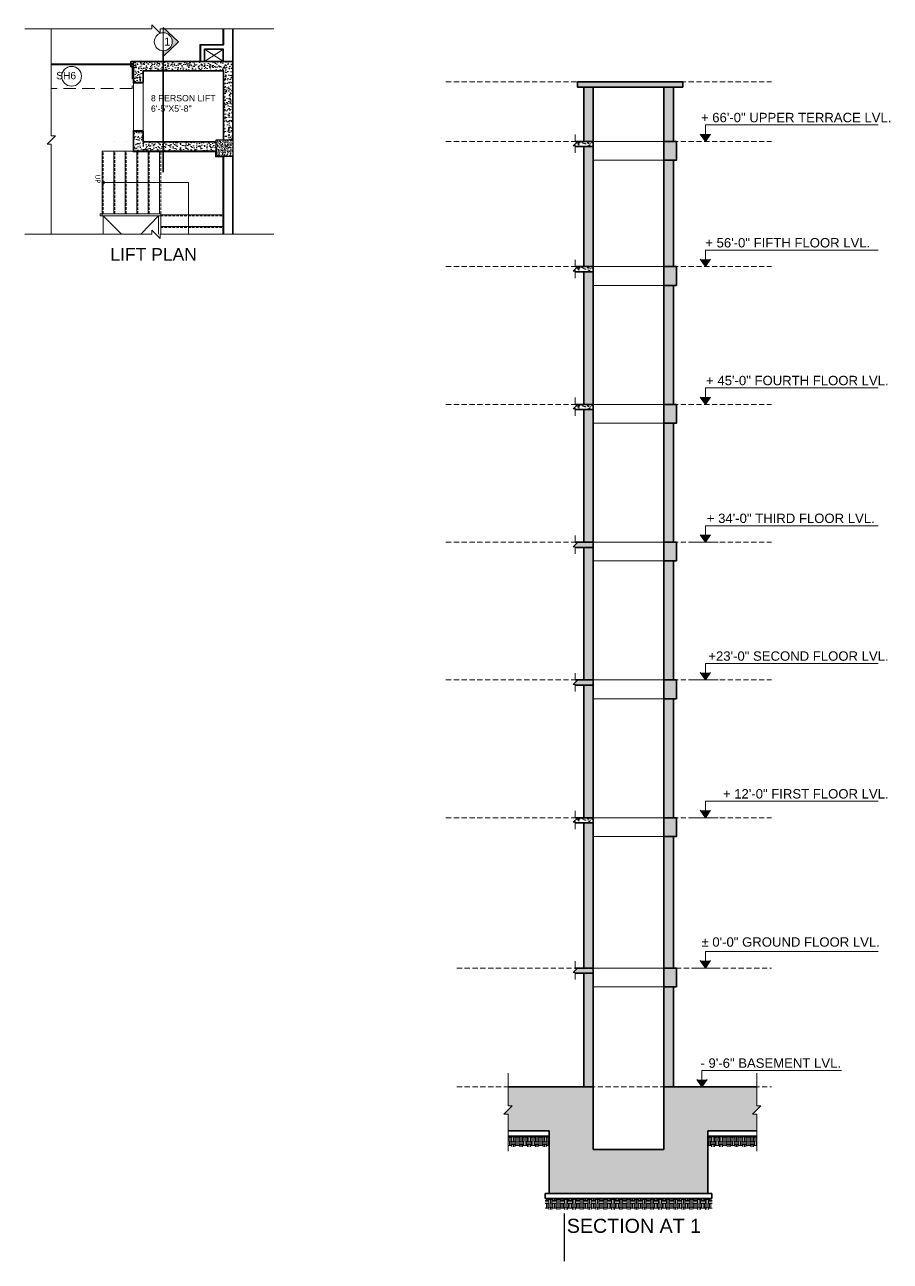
# Model space of a CAD drawing. Header units: inches. Extents: x 10755 to 33653, y -10992 to 10708.
# Drawn here: x 29018 to 29848, y 3533 to 4718 of the extents above; entities that cross this region are included whole.
import ezdxf

# ---------------------------------------------------------------- set-up
doc = ezdxf.new("R2010")
doc.units = ezdxf.units.IN
doc.header["$MEASUREMENT"] = 0
doc.linetypes.add('DASHED', pattern=[0.75, 0.5, -0.25])
doc.linetypes.add('HIDDEN', pattern=[0.375, 0.25, -0.125])
for name, color, linetype, lineweight in [('arrow line', 54, 'Continuous', 9), ('beam in plan', 241, 'HIDDEN', 20), ('col', 1, 'Continuous', 30), ('DIMINSION', 5, 'Continuous', 15), ('ELE 2', 3, 'Continuous', 9), ('hatch', 33, 'Continuous', 5), ('hatch 2', 8, 'Continuous', 13), ('hatch room', 33, 'Continuous', 9), ('hatch- rcc', 252, 'Continuous', 5), ('hatch1', 9, 'Continuous', 5), ('hatch3', 43, 'Continuous', 5), ('Pillar', 11, 'Continuous', 25), ('PLASTER', 50, 'Continuous', 9), ('railing', 33, 'Continuous', 15), ('rs', 102, 'Continuous', 15), ('Section line-1-8', 172, 'Continuous', 35), ('Section text-1-8', 6, 'Continuous', 18), ('STAIRCASE', 143, 'Continuous', 15), ('title text 1', 113, 'Continuous', 25), ('tread hidden', 200, 'HIDDEN', 9), ('wall', 1, 'Continuous', 35), ('win sec', 161, 'Continuous', 9)]:
    doc.layers.add(name, color=color, linetype=linetype, lineweight=lineweight)
doc.layers.get('DIMINSION').off()
doc.styles.add('arial', font='arial.ttf')
doc.styles.add('Prajwal', font='stylu.ttf', dxfattribs={"height": 9})
pattern_1 = [(50, (-22541.078, -4992.6194), (7.1726018, -0.6275213), [0.75, -8.25]), (355, (-22541.078, -4992.6194), (-1.3875133, 7.5219213), [0.6, -6.6]), (100.451444, (-22540.4804, -4992.672), (5.7850885, 6.8944), [0.637402, -7.0114211]), (46.1842, (-22541.078, -4990.6194), (10.6724133, -1.6551928), [1.125, -12.375]), (96.635635, (-22540.189, -4990.757), (9.3466195, 9.741186), [0.9561034, -10.5171376]), (351.184164, (-22541.078, -4990.619), (9.3466195, 9.741186), [0.9, -9.9]), (21, (-22540.078, -4991.1194), (5.9690705, -4.0261889), [0.75, -8.25]), (326, (-22540.078, -4991.1194), (2.4331533, 7.2515005), [0.6, -6.6]), (71.451445, (-22539.581, -4991.455), (8.4022238, 3.2253115), [0.637402, -7.0114211]), (37.5, (-22541.078, -4992.6194), (0.12159855, 3.32893854), [0, -6.52, 0, -6.7, 0, -6.625]), (7.5, (-22541.078, -4992.6194), (2.6306954, 3.9441171), [0, -3.82, 0, -6.37, 0, -2.525]), (327.5, (-22543.308, -4992.6194), (5.33822436, -0.22554872), [0, -2.5, 0, -7.8, 0, -10.35]), (317.5, (-22544.308, -4992.6194), (5.8318617, 1.0010498), [0, -3.25, 0, -5.18, 0, -7.35])]

# ---------------------------------------------------------------- blocks, each defined once
blk = doc.blocks.new('ETERWEWE')
at = {"layer": 'hatch- rcc', "linetype": 'Continuous', "ltscale": 30}
h = blk.add_hatch(dxfattribs=at)
h.set_pattern_fill('AR-CONC', color=256, scale=0.5, style=0)
h.set_pattern_definition([(50, (0, 0), (3.586300913, -0.313760675), [0.375, -4.125]), (355, (0, 0), (-0.69375667, 3.76096067), [0.3, -3.3]), (100.4514445, (0.299, -0.026), (2.89254423, 3.447199955), [0.31870096, -3.50571056]), (46.1842, (0, 1), (5.33620665, -0.8275964), [0.5625, -6.1875]), (96.6356355, (0.4447, 0.931), (4.67330973, 4.870593), [0.47805171, -5.2585688]), (351.184164, (0, 1), (4.67330973, 4.870593), [0.45, -4.95]), (21, (0.5, 0.75), (2.98453526, -2.013094453), [0.375, -4.125]), (326, (0.5, 0.75), (1.21657666, 3.625750225), [0.3, -3.3]), (71.4514447, (0.7487, 0.5822), (4.20111188, 1.612655764), [0.31870095, -3.50571056]), (37.5, (0, 0), (0.060799277, 1.664469269), [0, -3.26, 0, -3.35, 0, -3.3125]), (7.5, (0, 0), (1.315347687, 1.97205856), [0, -1.91, 0, -3.185, 0, -1.2625]), (327.5, (-1.115, 0), (2.669112181, -0.112774359), [0, -1.25, 0, -3.9, 0, -5.175]), (317.5, (-1.615, 0), (2.915930847, 0.50052491), [0, -1.625, 0, -2.59, 0, -3.675])])
h.paths.add_polyline_path([(159423.2, -3794.6), (159439.2, -3794.6), (159439.2, -3778.6), (159423.2, -3778.6)])
at = {"layer": 'col', "linetype": 'Continuous', "ltscale": 30}
blk.add_lwpolyline([(159423.2, -3794.6), (159423.2, -3778.6), (159439.2, -3778.6), (159439.2, -3794.6), (159423.2, -3794.6)], dxfattribs=at)
blk = doc.blocks.new('A$C1A6359E1')
at = {"layer": 'hatch 2', "ltscale": 30}
for points in [[(797.2, 1150), (807.3, 1150), (802.3, 1142.9)], [(797.2, 1030), (807.3, 1030), (802.3, 1022.9)], [(797.2, 898), (807.3, 898), (802.3, 890.9)], [(797.2, 766), (807.3, 766), (802.3, 758.9)], [(797.2, 634), (807.3, 634), (802.3, 626.9)], [(797.2, 502), (807.3, 502), (802.3, 494.9)], [(797.2, 358), (807.3, 358), (802.3, 350.9)], [(794, 244), (804.1, 244), (799, 236.9)]]:
    blk.add_hatch(color=256, dxfattribs=at).paths.add_polyline_path(points)
at = {"layer": 'hatch room'}
h = blk.add_hatch(dxfattribs=at)
h.set_pattern_fill('AR-CONC', color=256)
h.set_pattern_definition([(50, (-21574.859, -4985.484), (7.1726018, -0.6275213), [0.75, -8.25]), (355, (-21574.859, -4985.484), (-1.3875133, 7.5219213), [0.6, -6.6]), (100.451444, (-21574.261, -4985.536), (5.7850885, 6.8944), [0.637402, -7.0114211]), (46.1842, (-21574.859, -4983.484), (10.6724133, -1.6551928), [1.125, -12.375]), (96.635635, (-21573.969, -4983.622), (9.3466195, 9.741186), [0.9561034, -10.5171376]), (351.184164, (-21574.859, -4983.484), (9.3466195, 9.741186), [0.9, -9.9]), (21, (-21573.859, -4983.984), (5.9690705, -4.0261889), [0.75, -8.25]), (326, (-21573.859, -4983.984), (2.4331533, 7.2515005), [0.6, -6.6]), (71.451445, (-21573.361, -4984.319), (8.4022238, 3.2253115), [0.637402, -7.0114211]), (37.5, (-21574.8587, -4985.4837), (0.12159855, 3.32893854), [0, -6.52, 0, -6.7, 0, -6.625]), (7.5, (-21574.8587, -4985.4837), (2.6306954, 3.9441171), [0, -3.82, 0, -6.37, 0, -2.525]), (327.5, (-21577.0887, -4985.4837), (5.33822436, -0.22554872), [0, -2.5, 0, -7.8, 0, -10.35]), (317.5, (-21578.0887, -4985.4837), (5.8318617, 1.0010498), [0, -3.25, 0, -5.18, 0, -7.35])])
h.paths.add_polyline_path([(349.4, 1219.4), (254.4, 1219.4), (254.4, 1199.3), (263.4, 1199.3), (263.4, 1210.4), (340.4, 1210.4), (340.4, 1144.5), (349.4, 1144.5)])
h.paths.add_polyline_path([(333.4, 1142.5), (263.4, 1142.5), (263.4, 1152.8), (254.4, 1152.8), (254.4, 1133.5), (333.4, 1133.5)])
h = blk.add_hatch(dxfattribs=at)
h.set_pattern_fill('AR-CONC', color=256)
h.set_pattern_definition(pattern_1)
h.paths.add_polyline_path([(851.5, 210.8), (847.5, 210.8), (855.5, 218.8), (851.5, 218.8), (851.5, 236.9), (762.6, 236.9), (762.6, 176.9), (694.7, 176.9), (694.7, 236.9), (613.2, 236.9), (613.2, 218.9), (617.2, 218.9), (609.2, 210.9), (613.2, 210.9), (613.2, 194.9), (652.7, 194.9), (652.7, 134.9), (804.6, 134.9), (804.6, 194.9), (851.5, 194.9)])
h.paths.add_polyline_path([(771.6, 332.9), (762.6, 332.9), (762.6, 236.9), (771.6, 236.9)])
h.paths.add_polyline_path([(694.7, 345.9), (685.7, 345.9), (685.7, 236.9), (694.7, 236.9)])
h.paths.add_polyline_path([(774.6, 350.9), (762.6, 350.9), (762.6, 332.9), (771.6, 332.9), (774.6, 332.9)])
h.paths.add_polyline_path([(694.7, 350.9), (677.6, 350.9), (677.6, 350.6), (679.6, 350.6), (675.6, 346.6), (677.6, 346.6), (677.6, 345.9), (694.7, 345.9)])
h.paths.add_polyline_path([(694.7, 489.9), (685.7, 489.9), (685.7, 350.9), (694.7, 350.9)])
h.paths.add_polyline_path([(771.6, 476.9), (762.6, 476.9), (762.6, 350.9), (771.6, 350.9)])
h.paths.add_polyline_path([(774.6, 494.9), (762.6, 494.9), (762.6, 476.9), (774.6, 476.9)])
h.paths.add_polyline_path([(771.6, 608.9), (762.6, 608.9), (762.6, 494.9), (771.6, 494.9)])
h.paths.add_polyline_path([(694.7, 621.9), (685.7, 621.9), (685.7, 494.9), (694.7, 494.9)])
h.paths.add_polyline_path([(774.6, 626.9), (762.6, 626.9), (762.6, 608.9), (774.6, 608.9)])
h.paths.add_polyline_path([(694.7, 626.9), (677.6, 626.9), (677.6, 626.6), (679.6, 626.6), (675.6, 622.6), (677.6, 622.6), (677.6, 621.9), (694.7, 621.9)])
h.paths.add_polyline_path([(694.7, 753.9), (685.7, 753.9), (685.7, 626.9), (694.7, 626.9)])
h.paths.add_polyline_path([(771.6, 740.9), (762.6, 740.9), (762.6, 626.9), (771.6, 626.9)])
h.paths.add_polyline_path([(774.6, 758.9), (762.6, 758.9), (762.6, 740.9), (774.6, 740.9)])
h.paths.add_polyline_path([(694.7, 758.9), (677.6, 758.9), (677.6, 758.6), (679.6, 758.6), (675.6, 754.6), (677.6, 754.6), (677.6, 753.9), (694.7, 753.9)])
h.paths.add_polyline_path([(771.6, 872.9), (762.6, 872.9), (762.6, 758.9), (771.6, 758.9)])
h.paths.add_polyline_path([(694.7, 885.9), (685.7, 885.9), (685.7, 758.9), (694.7, 758.9)])
h.paths.add_polyline_path([(774.6, 890.9), (762.6, 890.9), (762.6, 872.9), (774.6, 872.9)])
h.paths.add_polyline_path([(771.6, 1004.9), (762.6, 1004.9), (762.6, 890.9), (771.6, 890.9)])
h.paths.add_polyline_path([(694.7, 1017.9), (685.7, 1017.9), (685.7, 890.9), (694.7, 890.9)])
h.paths.add_polyline_path([(774.6, 1022.9), (762.6, 1022.9), (762.6, 1004.9), (774.6, 1004.9)])
h.paths.add_polyline_path([(771.6, 1124.9), (762.6, 1124.9), (762.6, 1022.9), (771.6, 1022.9)])
h.paths.add_polyline_path([(694.7, 1137.9), (685.7, 1137.9), (685.7, 1022.9), (694.7, 1022.9)])
h.paths.add_polyline_path([(774.6, 1142.9), (762.6, 1142.9), (762.6, 1124.9), (774.6, 1124.9)])
h.paths.add_polyline_path([(694.7, 1194.9), (685.7, 1194.9), (685.7, 1142.9), (694.7, 1142.9)])
h.paths.add_polyline_path([(771.6, 1194.9), (762.6, 1194.9), (762.6, 1142.9), (771.6, 1142.9)])
h.paths.add_polyline_path([(780.6, 1199.9), (679.7, 1199.9), (679.7, 1194.9), (780.6, 1194.9)])
h = blk.add_hatch(dxfattribs=at)
h.set_pattern_fill('AR-CONC', color=256)
h.set_pattern_definition(pattern_1)
h.paths.add_polyline_path([(694.7, 1142.9), (677.6, 1142.9), (677.6, 1142.6), (679.6, 1142.6), (675.6, 1138.6), (677.6, 1138.6), (677.6, 1137.9), (694.7, 1137.9)])
h = blk.add_hatch(dxfattribs=at)
h.set_pattern_fill('AR-CONC', color=256)
h.set_pattern_definition([(50, (-22541.078, -5112.6194), (7.1726018, -0.6275213), [0.75, -8.25]), (355, (-22541.078, -5112.6194), (-1.3875133, 7.5219213), [0.6, -6.6]), (100.451444, (-22540.4804, -5112.672), (5.7850885, 6.8944), [0.637402, -7.0114211]), (46.1842, (-22541.078, -5110.6194), (10.6724133, -1.6551928), [1.125, -12.375]), (96.635635, (-22540.189, -5110.757), (9.3466195, 9.741186), [0.9561034, -10.5171376]), (351.184164, (-22541.078, -5110.619), (9.3466195, 9.741186), [0.9, -9.9]), (21, (-22540.078, -5111.1194), (5.9690705, -4.0261889), [0.75, -8.25]), (326, (-22540.078, -5111.1194), (2.4331533, 7.2515005), [0.6, -6.6]), (71.451445, (-22539.581, -5111.455), (8.4022238, 3.2253115), [0.637402, -7.0114211]), (37.5, (-22541.078, -5112.6194), (0.12159855, 3.32893854), [0, -6.52, 0, -6.7, 0, -6.625]), (7.5, (-22541.078, -5112.6194), (2.6306954, 3.9441171), [0, -3.82, 0, -6.37, 0, -2.525]), (327.5, (-22543.308, -5112.6194), (5.33822436, -0.22554872), [0, -2.5, 0, -7.8, 0, -10.35]), (317.5, (-22544.308, -5112.6194), (5.8318617, 1.0010498), [0, -3.25, 0, -5.18, 0, -7.35])])
h.paths.add_polyline_path([(694.7, 1022.9), (677.6, 1022.9), (677.6, 1022.6), (679.6, 1022.6), (675.6, 1018.6), (677.6, 1018.6), (677.6, 1017.9), (694.7, 1017.9)])
h = blk.add_hatch(dxfattribs=at)
h.set_pattern_fill('AR-CONC', color=256)
h.set_pattern_definition([(50, (-22541.078, -5244.6194), (7.1726018, -0.6275213), [0.75, -8.25]), (355, (-22541.078, -5244.6194), (-1.3875133, 7.5219213), [0.6, -6.6]), (100.451444, (-22540.4804, -5244.672), (5.7850885, 6.8944), [0.637402, -7.0114211]), (46.1842, (-22541.078, -5242.6194), (10.6724133, -1.6551928), [1.125, -12.375]), (96.635635, (-22540.189, -5242.757), (9.3466195, 9.741186), [0.9561034, -10.5171376]), (351.184164, (-22541.078, -5242.619), (9.3466195, 9.741186), [0.9, -9.9]), (21, (-22540.078, -5243.1194), (5.9690705, -4.0261889), [0.75, -8.25]), (326, (-22540.078, -5243.1194), (2.4331533, 7.2515005), [0.6, -6.6]), (71.451445, (-22539.581, -5243.455), (8.4022238, 3.2253115), [0.637402, -7.0114211]), (37.5, (-22541.078, -5244.6194), (0.12159855, 3.32893854), [0, -6.52, 0, -6.7, 0, -6.625]), (7.5, (-22541.078, -5244.6194), (2.6306954, 3.9441171), [0, -3.82, 0, -6.37, 0, -2.525]), (327.5, (-22543.308, -5244.6194), (5.33822436, -0.22554872), [0, -2.5, 0, -7.8, 0, -10.35]), (317.5, (-22544.308, -5244.6194), (5.8318617, 1.0010498), [0, -3.25, 0, -5.18, 0, -7.35])])
h.paths.add_polyline_path([(694.7, 890.9), (677.6, 890.9), (677.6, 890.6), (679.6, 890.6), (675.6, 886.6), (677.6, 886.6), (677.6, 885.9), (694.7, 885.9)])
h = blk.add_hatch(dxfattribs=at)
h.set_pattern_fill('AR-CONC', color=256)
h.set_pattern_definition([(50, (-22541.078, -5640.6194), (7.1726018, -0.6275213), [0.75, -8.25]), (355, (-22541.078, -5640.6194), (-1.3875133, 7.5219213), [0.6, -6.6]), (100.451444, (-22540.4804, -5640.672), (5.7850885, 6.8944), [0.637402, -7.0114211]), (46.1842, (-22541.078, -5638.6194), (10.6724133, -1.6551928), [1.125, -12.375]), (96.635635, (-22540.189, -5638.757), (9.3466195, 9.741186), [0.9561034, -10.5171376]), (351.184164, (-22541.078, -5638.619), (9.3466195, 9.741186), [0.9, -9.9]), (21, (-22540.078, -5639.1194), (5.9690705, -4.0261889), [0.75, -8.25]), (326, (-22540.078, -5639.1194), (2.4331533, 7.2515005), [0.6, -6.6]), (71.451445, (-22539.581, -5639.455), (8.4022238, 3.2253115), [0.637402, -7.0114211]), (37.5, (-22541.078, -5640.6194), (0.12159855, 3.32893854), [0, -6.52, 0, -6.7, 0, -6.625]), (7.5, (-22541.078, -5640.6194), (2.6306954, 3.9441171), [0, -3.82, 0, -6.37, 0, -2.525]), (327.5, (-22543.308, -5640.6194), (5.33822436, -0.22554872), [0, -2.5, 0, -7.8, 0, -10.35]), (317.5, (-22544.308, -5640.6194), (5.8318617, 1.0010498), [0, -3.25, 0, -5.18, 0, -7.35])])
h.paths.add_polyline_path([(694.7, 494.9), (677.6, 494.9), (677.6, 494.6), (679.6, 494.6), (675.6, 490.6), (677.6, 490.6), (677.6, 489.9), (694.7, 489.9)])
at = {"layer": 'Pillar', "ltscale": 100}
h = blk.add_hatch(color=256, dxfattribs=at)
edge = h.paths.add_edge_path()
edge.add_ellipse((225.3, 1103.6), major_axis=(0.707, 0.707), ratio=1, start_angle=315, end_angle=495)
edge.add_ellipse((225.3, 1103.6), major_axis=(0.707, 0.707), ratio=1, start_angle=135, end_angle=315)
h = blk.add_hatch(color=256, dxfattribs=at)
edge = h.paths.add_edge_path()
edge.add_ellipse((225.3, 1103.5), major_axis=(0.707, 0.707), ratio=1, start_angle=135, end_angle=495)
at = {"layer": 'Section text-1-8'}
blk.add_hatch(color=256, dxfattribs=at).paths.add_polyline_path([(282.8, 1224.3), (282.8, 1229.8, 0.414214), (291.4, 1238.4, 0.414214), (282.8, 1247), (282.8, 1252.2), (297.5, 1238.4)])
at = {"layer": 'arrow line'}
for p, q in [((225.3, 1103.5), (307, 1103.5)), ((307, 1103.5), (307, 1054))]:
    blk.add_line(p, q, dxfattribs=at)
at = {"layer": 'ELE 2'}
for p, q in [((694.7, 1142.9), (762.6, 1142.9)), ((694.7, 1124.9), (762.6, 1124.9)), ((694.7, 1022.9), (762.6, 1022.9)), ((694.7, 1004.9), (762.6, 1004.9)), ((694.7, 890.9), (762.6, 890.9)), ((694.7, 872.9), (762.6, 872.9)), ((694.7, 758.9), (762.6, 758.9)), ((694.7, 740.9), (762.6, 740.9)), ((694.7, 626.9), (762.6, 626.9)), ((694.7, 608.9), (762.6, 608.9)), ((694.7, 494.9), (762.6, 494.9)), ((694.7, 476.9), (762.6, 476.9)), ((694.7, 350.9), (762.6, 350.9)), ((694.7, 332.9), (762.6, 332.9))]:
    blk.add_line(p, q, dxfattribs=at)
at = {"layer": 'hatch', "linetype": 'Continuous', "ltscale": 30}
for p, q in [((322.4, 1219.4), (340.4, 1231.4)), ((340.4, 1219.4), (322.4, 1231.4))]:
    blk.add_line(p, q, dxfattribs=at)
at = {"layer": 'hatch'}
for points in [[(388.6, 1250.7), (279.8, 1250.7), (279.8, 1246.7), (271.8, 1254.7), (271.8, 1250.7), (150, 1250.7)], [(175.5, 1054), (175.5, 1140.2), (171.5, 1140.2), (179.5, 1148.2), (175.5, 1148.2), (175.5, 1250.7)], [(677.6, 1131.9), (677.6, 1138.6), (675.6, 1138.6), (679.6, 1142.6), (677.6, 1142.6), (677.6, 1149.4)], [(388.6, 1054), (279.8, 1054), (279.8, 1050), (271.8, 1058), (271.8, 1054), (150, 1054)], [(677.6, 1011.9), (677.6, 1018.6), (675.6, 1018.6), (679.6, 1022.6), (677.6, 1022.6), (677.6, 1029.4)], [(677.6, 879.9), (677.6, 886.6), (675.6, 886.6), (679.6, 890.6), (677.6, 890.6), (677.6, 897.4)], [(677.6, 747.9), (677.6, 754.6), (675.6, 754.6), (679.6, 758.6), (677.6, 758.6), (677.6, 765.4)], [(677.6, 615.9), (677.6, 622.6), (675.6, 622.6), (679.6, 626.6), (677.6, 626.6), (677.6, 633.4)], [(677.6, 483.9), (677.6, 490.6), (675.6, 490.6), (679.6, 494.6), (677.6, 494.6), (677.6, 501.4)], [(677.6, 339.9), (677.6, 346.6), (675.6, 346.6), (679.6, 350.6), (677.6, 350.6), (677.6, 357.4)], [(613.2, 175.5), (613.2, 210.9), (609.2, 210.9), (617.2, 218.9), (613.2, 218.9), (613.2, 250.1)], [(851.5, 175.4), (851.5, 210.8), (847.5, 210.8), (855.5, 218.8), (851.5, 218.8), (851.5, 250.1)]]:
    blk.add_lwpolyline(points, dxfattribs=at)
at = {"layer": 'hatch 2', "ltscale": 30}
for p, q in [((802.3, 1142.9), (797.2, 1150)), ((802.3, 1158.7), (968, 1158.7)), ((802.3, 1142.9), (802.3, 1158.7)), ((802.3, 1142.9), (807.3, 1150)), ((802.3, 1038.7), (968, 1038.7)), ((802.3, 1022.9), (802.3, 1038.7)), ((802.3, 1022.9), (797.2, 1030)), ((802.3, 1022.9), (807.3, 1030)), ((802.3, 906.7), (968, 906.7)), ((802.3, 890.9), (802.3, 906.7)), ((802.3, 890.9), (797.2, 898)), ((802.3, 890.9), (807.3, 898)), ((802.3, 774.7), (968, 774.7)), ((802.3, 758.9), (802.3, 774.7)), ((790, 758.9), (814.6, 758.9)), ((790, 758.9), (814.6, 758.9)), ((802.3, 758.9), (797.2, 766)), ((802.3, 758.9), (807.3, 766)), ((802.3, 642.7), (968, 642.7)), ((802.3, 626.9), (802.3, 642.7)), ((802.3, 626.9), (797.2, 634)), ((802.3, 626.9), (807.3, 634)), ((790, 626.9), (814.6, 626.9)), ((790, 626.9), (814.6, 626.9)), ((802.3, 494.9), (802.3, 510.7)), ((802.3, 510.7), (968, 510.7)), ((802.3, 494.9), (797.2, 502)), ((802.3, 494.9), (807.3, 502)), ((790, 494.9), (814.6, 494.9)), ((790, 494.9), (814.6, 494.9)), ((802.3, 350.9), (797.2, 358)), ((802.3, 350.9), (802.3, 366.7)), ((802.3, 366.7), (968, 366.7)), ((802.3, 350.9), (807.3, 358)), ((790, 350.9), (814.6, 350.9)), ((799, 236.9), (799, 252.7)), ((799, 252.7), (932.6, 252.7)), ((799, 236.9), (794, 244)), ((799, 236.9), (804.1, 244))]:
    blk.add_line(p, q, dxfattribs=at)
blk.add_circle((194.9, 1205.3), 9.47, dxfattribs=at)
at = {"layer": 'hatch1', "linetype": 'Continuous', "ltscale": 30}
for p, q in [((225.3, 1071.6), (225.3, 1054)), ((242.8, 1054), (225.3, 1071.6)), ((278.3, 1071.5), (261.4, 1054))]:
    blk.add_line(p, q, dxfattribs=at)
at = {"layer": 'hatch3', "linetype": 'DASHED', "lineweight": 0, "ltscale": 10}
for p, q in [((553.7, 1199.9), (865.6, 1199.9)), ((553.7, 1142.9), (865.6, 1142.9)), ((553.7, 1022.9), (865.6, 1022.9)), ((553.7, 890.9), (865.6, 890.9)), ((553.7, 758.9), (865.6, 758.9)), ((553.7, 626.9), (865.6, 626.9)), ((553.7, 494.9), (865.6, 494.9)), ((564.1, 350.9), (865.6, 350.9)), ((564.1, 236.9), (865.6, 236.9))]:
    blk.add_line(p, q, dxfattribs=at)
at = {"layer": 'Pillar', "ltscale": 100}
blk.add_circle((225.3, 1103.5), 1, dxfattribs=at)
at = {"layer": 'PLASTER'}
for p, q in [((339.9, 1235.9), (339.9, 1250.7)), ((317.9, 1235.9), (339.9, 1235.9)), ((317.9, 1219.9), (317.9, 1235.9)), ((317.9, 1219.4), (317.9, 1219.4)), ((339.9, 1054), (339.9, 1128))]:
    blk.add_line(p, q, dxfattribs=at)
for points in [[(317.9, 1219.9), (253.9, 1219.9), (253.9, 1198.8), (263.4, 1198.8)], [(263.4, 1153.3), (253.9, 1153.3), (253.9, 1133), (332.9, 1133), (332.9, 1128), (339.9, 1128)], [(280.3, 1054), (280.3, 1071.5), (224.3, 1071.5), (224.3, 1133.5), (253.9, 1133.5), (253.9, 1133), (332.9, 1133), (332.9, 1128), (339.9, 1128), (339.9, 1054)]]:
    blk.add_lwpolyline(points, dxfattribs=at)
at = {"layer": 'railing', "linetype": 'Continuous', "ltscale": 30}
for p, q in [((257.3, 1133.5), (258.3, 1133.5)), ((222.3, 1071.6), (222.3, 1073.6)), ((280.3, 1073.5), (222.3, 1073.6)), ((278.3, 1071.5), (222.3, 1071.6)), ((278.3, 1054), (278.3, 1071.5)), ((280.3, 1054), (280.3, 1073.5))]:
    blk.add_line(p, q, dxfattribs=at)
at = {"layer": 'rs'}
for p, q in [((175.5, 1217.4), (253.2, 1217.4)), ((175.5, 1216.4), (253.2, 1216.4))]:
    blk.add_line(p, q, dxfattribs=at)
at = {"layer": 'rs', "linetype": 'HIDDEN', "ltscale": 48}
blk.add_lwpolyline([(253.1, 1214.4), (253.1, 1193.6), (175.5, 1193.6)], dxfattribs=at)
at = {"layer": 'rs', "const_width": 0.25}
blk.add_lwpolyline([(251.8, 1216.4), (254, 1216.4), (254, 1217.4), (251.8, 1217.4)], dxfattribs=at)
at = {"layer": 'Section line-1-8', "linetype": 'Continuous'}
blk.add_line((282.8, 1229.8), (282.8, 1113.6), dxfattribs=at)
at = {"layer": 'Section text-1-8'}
blk.add_line((282.8, 1246.8), (282.8, 1229.6), dxfattribs=at)
blk.add_lwpolyline([(282.8, 1247), (282.8, 1252.2), (297.5, 1238.4), (282.8, 1224.3), (282.8, 1229.8)], dxfattribs=at)
blk.add_circle((282.8, 1238.4), 8.61, dxfattribs=at)
at = {"layer": 'STAIRCASE', "linetype": 'Continuous', "ltscale": 30}
for p, q in [((236.3, 1142.5), (236.3, 1142.5)), ((247.3, 1142.5), (247.3, 1142.5)), ((224.3, 1073.6), (224.3, 1133.5)), ((235.3, 1073.6), (235.3, 1133.5)), ((246.3, 1073.6), (246.3, 1133.5)), ((257.3, 1073.5), (257.3, 1133.5)), ((268.3, 1073.5), (268.3, 1133.5)), ((279.3, 1073.5), (279.3, 1133.5)), ((269.3, 1071.5), (269.3, 1071.5)), ((280.3, 1072.5), (340.3, 1072.5)), ((280.3, 1061.5), (340.3, 1061.5))]:
    blk.add_line(p, q, dxfattribs=at)
at = {"layer": 'title text 1', "linetype": 'Continuous', "ltscale": 30}
blk.add_line((667, 115.7), (667, 69.9), dxfattribs=at)
at = {"layer": 'tread hidden', "ltscale": 10}
for p, q in [((254.4, 1133.5), (224.3, 1133.5)), ((225.3, 1073.6), (225.3, 1133.5)), ((236.3, 1073.6), (236.3, 1133.5)), ((247.3, 1073.6), (247.3, 1133.5)), ((258.3, 1073.5), (258.3, 1133.5)), ((269.3, 1073.5), (269.3, 1133.5)), ((280.3, 1073.5), (280.3, 1133.5)), ((280.3, 1071.5), (340.3, 1071.5)), ((280.3, 1060.5), (340.3, 1060.5))]:
    blk.add_line(p, q, dxfattribs=at)
at = {"layer": 'wall', "linetype": 'Continuous', "ltscale": 30}
for p, q in [((340.4, 1235.4), (340.4, 1250.7)), ((349.4, 1219.4), (349.5, 1250.7)), ((318.4, 1235.4), (340.4, 1235.4)), ((318.4, 1219.4), (318.4, 1235.4)), ((322.4, 1231.4), (340.4, 1231.4)), ((322.4, 1226.2), (322.4, 1231.4)), ((322.4, 1219.4), (322.4, 1231.4)), ((340.4, 1054), (340.4, 1128.5)), ((349.4, 1054), (349.4, 1128.5))]:
    blk.add_line(p, q, dxfattribs=at)
at = {"layer": 'wall'}
for p, q in [((251.8, 1219.4), (254.4, 1219.4)), ((251.8, 1219.4), (251.8, 1217.4)), ((251.8, 1217.4), (254, 1217.4)), ((685.7, 1142.9), (685.7, 1194.9)), ((694.7, 1142.9), (694.7, 1194.9)), ((762.6, 1142.9), (762.6, 1194.9)), ((771.6, 1194.9), (771.6, 1142.9)), ((685.7, 1022.9), (685.7, 1137.9)), ((694.7, 1022.9), (694.7, 1137.9)), ((762.6, 1022.9), (762.6, 1124.9)), ((771.6, 1124.9), (771.6, 1022.9)), ((685.7, 890.9), (685.7, 1017.9)), ((694.7, 890.9), (694.7, 1017.9)), ((762.6, 890.9), (762.6, 1004.9)), ((771.6, 1004.9), (771.6, 890.9)), ((685.7, 758.9), (685.7, 885.9)), ((694.7, 758.9), (694.7, 885.9)), ((762.6, 758.9), (762.6, 872.9)), ((771.6, 872.9), (771.6, 758.9)), ((685.7, 626.9), (685.7, 753.9)), ((694.7, 626.9), (694.7, 753.9)), ((762.6, 626.9), (762.6, 740.9)), ((771.6, 740.9), (771.6, 626.9)), ((685.7, 494.9), (685.7, 621.9)), ((694.7, 494.9), (694.7, 621.9)), ((762.6, 494.9), (762.6, 608.9)), ((771.6, 608.9), (771.6, 494.9)), ((685.7, 350.9), (685.7, 489.9)), ((694.7, 350.9), (694.7, 489.9)), ((762.6, 350.9), (762.6, 476.9)), ((771.6, 476.9), (771.6, 350.9)), ((685.7, 345.9), (685.7, 236.9)), ((694.7, 345.9), (694.7, 176.9)), ((762.6, 332.9), (762.6, 176.9)), ((771.6, 332.9), (771.6, 236.9)), ((613.2, 236.9), (694.7, 236.9)), ((762.6, 236.9), (851.5, 236.9)), ((613.2, 194.9), (652.7, 194.9)), ((613.2, 189.9), (652.7, 189.9)), ((652.7, 194.9), (652.7, 134.9)), ((804.6, 194.9), (851.5, 194.9)), ((804.6, 194.9), (804.6, 134.9)), ((804.6, 189.9), (851.5, 189.9)), ((694.7, 176.9), (762.6, 176.9)), ((648.7, 134.9), (808.6, 134.9)), ((648.7, 134.9), (648.7, 129.9)), ((808.6, 134.9), (808.6, 129.9)), ((648.7, 129.9), (808.6, 129.9))]:
    blk.add_line(p, q, dxfattribs=at)
at = {"layer": 'wall', "color": 7, "ltscale": 30}
for p, q in [((254.4, 1219.4), (254.4, 1199.3)), ((349.4, 1219.4), (254.4, 1219.4)), ((263.4, 1210.4), (263.4, 1199.3)), ((263.4, 1210.4), (340.4, 1210.4)), ((340.4, 1210.4), (340.4, 1144.5)), ((349.4, 1144.5), (349.4, 1219.4)), ((254.4, 1199.3), (263.4, 1199.3)), ((254.4, 1152.8), (254.4, 1133.5)), ((263.4, 1152.8), (254.4, 1152.8)), ((263.4, 1152.8), (263.4, 1142.5)), ((263.4, 1142.5), (333.4, 1142.5)), ((333.4, 1133.5), (254.4, 1133.5))]:
    blk.add_line(p, q, dxfattribs=at)
at = {"layer": 'wall', "color": 7}
blk.add_line((263.4, 1152.8), (254.4, 1152.8), dxfattribs=at)
at = {"layer": 'wall', "linetype": 'Continuous', "ltscale": 30}
blk.add_lwpolyline([(340.3, 1231.4), (322.4, 1231.4), (322.4, 1219.4), (340.3, 1219.4)], close=True, dxfattribs=at)
at = {"layer": 'wall'}
for points in [[(254.4, 1214.4), (251.8, 1214.4), (251.8, 1216.4), (254, 1216.4)], [(679.7, 1194.9), (780.6, 1194.9), (780.6, 1199.9), (679.7, 1199.9), (679.7, 1194.9)], [(677.6, 1137.9), (694.7, 1137.9), (694.7, 1142.9), (677.6, 1142.9)], [(677.6, 1017.9), (694.7, 1017.9), (694.7, 1022.9), (677.6, 1022.9)], [(677.6, 885.9), (694.7, 885.9), (694.7, 890.9), (677.6, 890.9)], [(677.6, 753.9), (694.7, 753.9), (694.7, 758.9), (677.6, 758.9)], [(677.6, 621.9), (694.7, 621.9), (694.7, 626.9), (677.6, 626.9)], [(677.6, 489.9), (694.7, 489.9), (694.7, 494.9), (677.6, 494.9)], [(677.6, 345.9), (694.7, 345.9), (694.7, 350.9), (677.6, 350.9)]]:
    blk.add_lwpolyline(points, dxfattribs=at)
for points in [[(762.6, 1142.9), (774.6, 1142.9), (774.6, 1124.9), (762.6, 1124.9)], [(762.6, 1022.9), (774.6, 1022.9), (774.6, 1004.9), (762.6, 1004.9)], [(762.6, 890.9), (774.6, 890.9), (774.6, 872.9), (762.6, 872.9)], [(762.6, 758.9), (774.6, 758.9), (774.6, 740.9), (762.6, 740.9)], [(762.6, 626.9), (774.6, 626.9), (774.6, 608.9), (762.6, 608.9)], [(762.6, 494.9), (774.6, 494.9), (774.6, 476.9), (762.6, 476.9)], [(762.6, 350.9), (774.6, 350.9), (774.6, 332.9), (762.6, 332.9)]]:
    blk.add_lwpolyline(points, close=True, dxfattribs=at)
at = {"layer": 'wall', "color": 4, "linetype": 'Continuous', "lineweight": 15, "ltscale": 30}
blk.add_lwpolyline([(225.3, 1054), (225.3, 1071.6), (278.3, 1071.6), (278.3, 1054)], dxfattribs=at)
at = {"layer": 'win sec', "color": 7}
for p, q in [((254.4, 1199.3), (254.4, 1151.9)), ((263.4, 1199.3), (263.4, 1151.9)), ((264.8, 1143.5), (264.8, 1143.6))]:
    blk.add_line(p, q, dxfattribs=at)
at = {"layer": 'DIMINSION', "linetype": 'Continuous'}
blk.add_blockref('ETERWEWE', (-159089.8, 4923.1), dxfattribs=at)
at = {"layer": 'Section text-1-8', "insert": (283.6, 1242.4), "char_height": 7.59, "attachment_point": 1, "style": 'arial'}
blk.add_mtext('1', dxfattribs=at)
at = {"layer": 'title text 1', "width": 6.48014975013211e-13, "attachment_point": 1, "rotation": 359.9563, "style": 'Prajwal'}
for s, insert, char_height in [('\\pi-5.632;{\\fArial|b0|i0|c0|p34;SH6}', (185.8, 1209.5), 7), ('\\pxi-0.80457;{\\fArial|b0|i0|c0|p34;8 PERSON LIFT\\P6\'-5"X5\'-8"}', (275.8, 1187.4), 6)]:
    blk.add_mtext(s, dxfattribs=dict(at, insert=insert, char_height=char_height))
at = {"layer": 'title text 1', "style": 'Prajwal'}
for s, insert, char_height, width, attachment_point in [('\\pi-42.13;{\\fArial|b0|i0|c0|p34;+ 66\'-0" UPPER TERRACE LVL.}', (980.6, 1170.3), 9, 288.361, 3), ('\\pi-42.13;{\\fArial|b0|i0|c0|p34;+ 56\'-0" FIFTH FLOOR LVL.}', (960.3, 1050.3), 9, 288.361, 3), ('\\pi-42.13;{\\fArial|b0|i0|c0|p34;+ 45\'-0" FOURTH FLOOR LVL.}', (977.9, 918.3), 9, 288.361, 3), ('\\pi-42.13;{\\fArial|b0|i0|c0|p34;+ 34\'-0" THIRD FLOOR LVL.}', (964.6, 786.3), 9, 288.361, 3), ('\\pi-42.13;{\\fArial|b0|i0|c0|p34;+23\'-0" SECOND FLOOR LVL.}', (977.9, 654.3), 9, 288.361, 3), ('\\pi-42.13;{\\fArial|b0|i0|c0|p34;+ 12\'-0" FIRST FLOOR LVL.}', (977.9, 522.3), 9, 288.361, 3), ('\\pi-42.13;{\\fArial|b0|i0|c0|p34;%%P 0\'-0" GROUND FLOOR LVL.}', (969.5, 380.3), 9, 288.361, 3), ('\\pi-42.13;{\\fArial|b0|i0|c0|p34;- 9\'-6" BASEMENT LVL.}', (932.3, 264.3), 9, 288.361, 3), ('{\\fSansSerif|b0|i0|c2|p2;\\H1.333x;SECTION AT 1}', (669.5, 110.6), 10.109, 301.73, 1)]:
    blk.add_mtext(s, dxfattribs=dict(at, insert=insert, char_height=char_height, width=width, attachment_point=attachment_point))
at = {"layer": 'title text 1', "color": 7, "insert": (217.5, 1107), "char_height": 5, "width": 6.821210263296961e-13, "attachment_point": 7, "rotation": 270, "style": 'Prajwal'}
blk.add_mtext('\\pi-4.137;{\\fTahoma|b0|i0|c0|p34;UP}', dxfattribs=at)

msp = doc.modelspace()

# ---------------------------------------------------------------- hatches: boundary and pattern name
at = {"layer": 'hatch- rcc'}
h = msp.add_hatch(dxfattribs=at)
h.set_pattern_fill('EARTH', color=256, scale=15, style=0)
h.set_pattern_definition([(0, (-35.5297, 60), (3.75, 3.75), [3.75, -3.75]), (0, (-35.5297, 61.4063), (3.75, 3.75), [3.75, -3.75]), (0, (-35.5297, 62.8125), (3.75, 3.75), [3.75, -3.75]), (90, (-35.061, 63.2813), (-3.75, 3.75), [3.75, -3.75]), (90, (-33.6547, 63.2813), (-3.75, 3.75), [3.75, -3.75]), (90, (-32.2484, 63.2813), (-3.75, 3.75), [3.75, -3.75])])
h.paths.add_polyline_path([(29520.833, 3653.273), (29481.303, 3653.273), (29481.303, 3642.79), (29520.833, 3642.79)])
h = msp.add_hatch(dxfattribs=at)
h.set_pattern_fill('EARTH', color=256, scale=15, style=0)
h.set_pattern_definition([(0, (155.852, 60), (3.75, 3.75), [3.75, -3.75]), (0, (155.852, 61.4062), (3.75, 3.75), [3.75, -3.75]), (0, (155.852, 62.8125), (3.75, 3.75), [3.75, -3.75]), (90, (156.3208, 63.2812), (-3.75, 3.75), [3.75, -3.75]), (90, (157.727, 63.2812), (-3.75, 3.75), [3.75, -3.75]), (90, (159.1333, 63.2812), (-3.75, 3.75), [3.75, -3.75])])
h.paths.add_polyline_path([(29719.612, 3653.273), (29672.685, 3653.273), (29672.685, 3642.79), (29719.612, 3642.79)])
h = msp.add_hatch(dxfattribs=at)
h.set_pattern_fill('EARTH', color=256, scale=15, angle=-1.3e-14, style=0)
h.paths.add_polyline_path([(29676.979, 3593.273), (29516.833, 3593.273), (29516.833, 3582.79), (29676.979, 3582.79)])

# ---------------------------------------------------------------- block references
at = {"layer": 'beam in plan'}
msp.add_blockref('A$C1A6359E1', (28868.087, 3463.35), dxfattribs=at)

# ---------------------------------------------------------------- texts
at = {"layer": 'title text 1', "insert": (29100.171, 4504.067), "char_height": 12, "width": 232.09995, "attachment_point": 1, "style": 'Prajwal'}
msp.add_mtext('{\\fSansSerif|b0|i0|c2|p2;LIFT PLAN}', dxfattribs=at)

doc.saveas('drawing.dxf')
